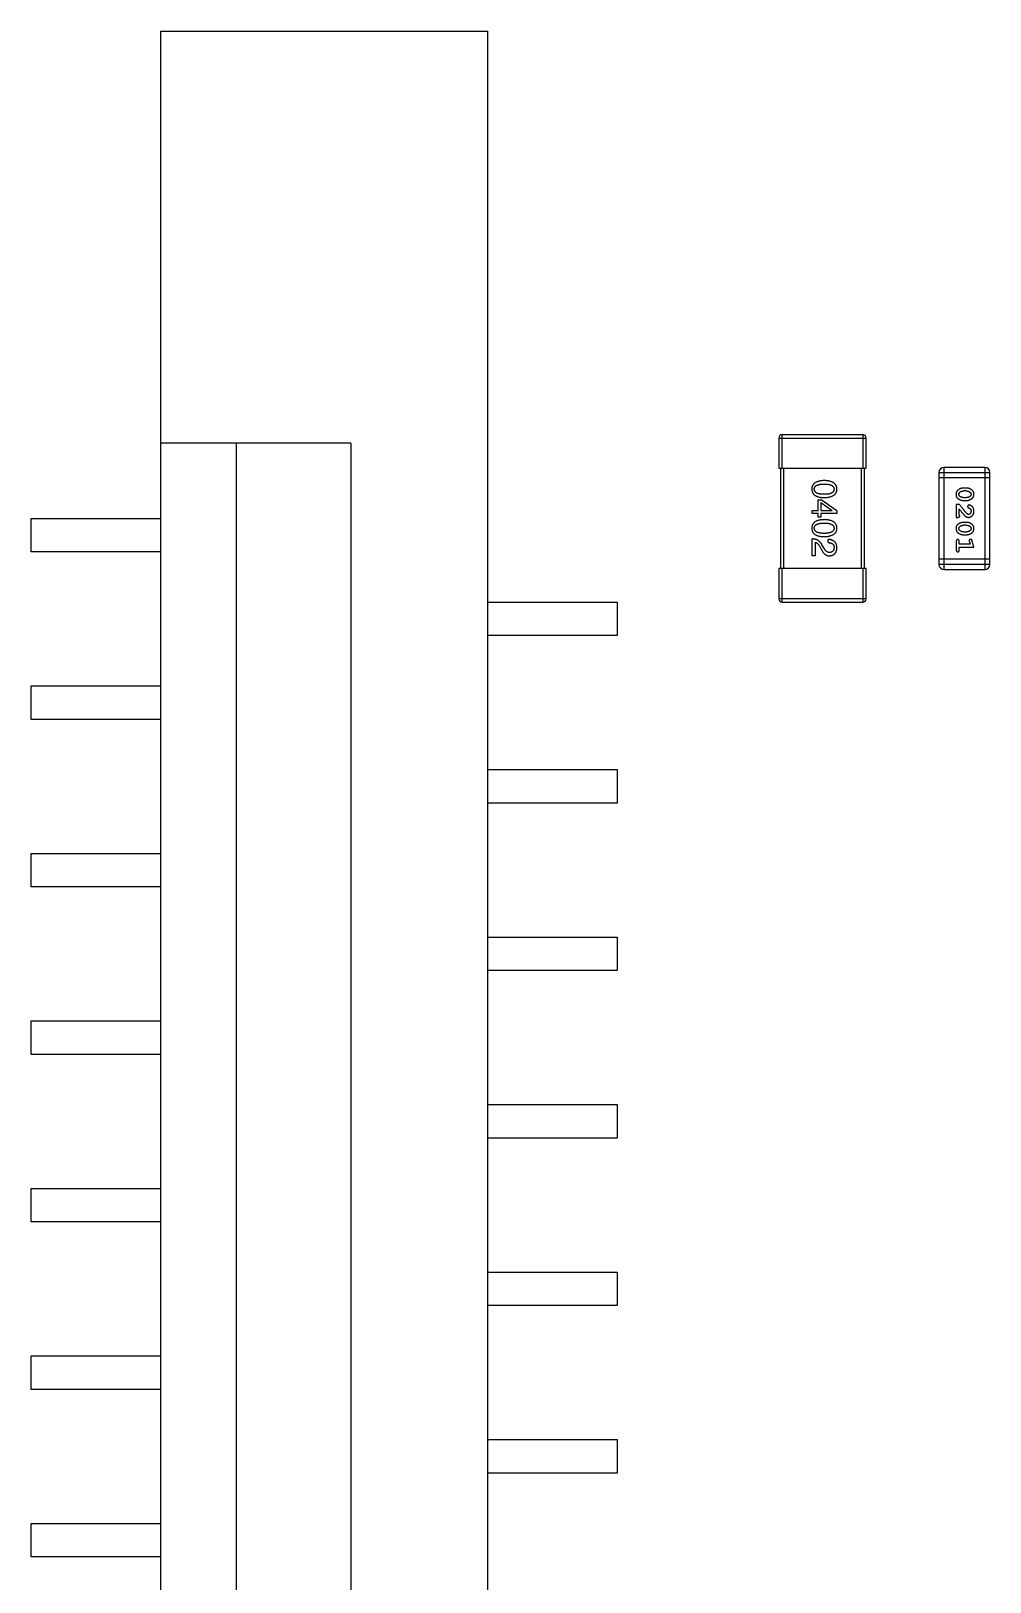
# Model space of a CAD drawing. Header units: millimetres. Extents: x 563 to 681, y 173 to 284.
# Drawn here: x 630.93 to 636.66, y 253.83 to 263.09 of the extents above; entities that cross this region are included whole.
import ezdxf

# ---------------------------------------------------------------- set-up
doc = ezdxf.new("R2010")
doc.units = ezdxf.units.MM
doc.header["$LTSCALE"] = 30.734
doc.layers.get('0').update_dxf_attribs({"linetype": 'CONTINUOUS'})

msp = doc.modelspace()

# ---------------------------------------------------------------- linework, layer by layer
at = {"linetype": 'Continuous'}
for p, q in [((631.7054, 246.5738), (631.7054, 263.0938)), ((631.7054, 263.0938), (633.6554, 263.0938)), ((633.6554, 263.0938), (633.6554, 246.5738)), ((635.4156, 260.4838), (635.4156, 260.6838)), ((635.8956, 260.6838), (635.4156, 260.6838)), ((635.8956, 260.6838), (635.8956, 260.4838)), ((632.8393, 260.6338), (631.7054, 260.6338)), ((632.1549, 260.6338), (632.1549, 249.0338)), ((632.8393, 260.6338), (632.8393, 249.0338)), ((635.3956, 260.6638), (635.3956, 260.4838)), ((635.3956, 260.6638), (635.9156, 260.6638)), ((635.9156, 260.4838), (635.9156, 260.6638)), ((636.3812, 259.879), (636.3812, 260.4886)), ((636.625, 260.4886), (636.3812, 260.4886)), ((636.625, 260.4886), (636.625, 259.879)), ((635.3956, 260.4838), (635.9156, 260.4838)), ((635.4056, 260.4838), (635.4056, 259.8838)), ((635.4256, 259.8838), (635.4256, 260.4838)), ((635.8856, 260.4838), (635.8856, 259.8838)), ((635.9056, 259.8838), (635.9056, 260.4838)), ((636.3507, 260.4582), (636.3507, 259.9095)), ((636.3507, 260.4582), (636.6555, 260.4582)), ((636.3507, 260.4277), (636.6555, 260.4277)), ((636.6555, 259.9095), (636.6555, 260.4582)), ((636.5151, 260.3648), (636.4974, 260.3648)), ((636.5149, 260.3475), (636.4977, 260.3475)), ((636.4977, 260.3081), (636.5149, 260.3081)), ((635.5943, 260.2127), (635.5943, 260.2307)), ((635.5943, 260.2307), (635.6304, 260.2307)), ((635.6304, 260.2127), (635.5943, 260.2127)), ((635.6304, 260.2307), (635.6304, 260.2954)), ((635.6304, 260.2954), (635.6484, 260.2954)), ((635.6304, 260.1905), (635.6304, 260.2127)), ((635.6459, 260.2782), (635.6459, 260.2307)), ((635.6459, 260.2782), (635.7131, 260.2315)), ((635.6459, 260.2307), (635.7131, 260.2307)), ((635.6459, 260.2127), (635.6459, 260.1905)), ((635.7418, 260.2127), (635.6459, 260.2127)), ((635.7418, 260.2282), (635.6484, 260.2954)), ((635.7131, 260.2307), (635.7131, 260.2315)), ((635.7418, 260.2282), (635.7418, 260.2127)), ((636.4543, 260.2672), (636.4543, 260.1901)), ((636.4732, 260.2672), (636.4543, 260.2672)), ((636.4716, 260.2043), (636.4716, 260.2405)), ((636.4974, 260.2908), (636.5151, 260.2908)), ((630.9304, 259.9838), (630.9304, 260.1838)), ((630.9304, 260.1838), (631.7054, 260.1838)), ((635.6459, 260.1905), (635.6304, 260.1905)), ((636.4543, 260.1901), (636.4622, 260.1901)), ((636.5151, 260.1602), (636.4974, 260.1602)), ((636.5149, 260.1429), (636.4977, 260.1429)), ((635.5943, 259.9607), (635.5943, 260.0615)), ((635.6115, 260.041), (635.6115, 259.9607)), ((635.664, 260.0074), (635.6525, 260.027)), ((635.6886, 260.0393), (635.6886, 260.0582)), ((636.4543, 260.047), (636.4543, 259.9951)), ((636.4716, 260.0297), (636.4716, 260.047)), ((636.5366, 260.0297), (636.4716, 260.0297)), ((636.4974, 260.0863), (636.5151, 260.0863)), ((636.4977, 260.1036), (636.5149, 260.1036)), ((636.5325, 260.0447), (636.5366, 260.0297)), ((636.5597, 260.0124), (636.5499, 260.0489)), ((631.7054, 259.9838), (630.9304, 259.9838)), ((635.6115, 259.9607), (635.5943, 259.9607)), ((635.6394, 260.0164), (635.6484, 260.0008)), ((636.6555, 259.94), (636.3507, 259.94)), ((636.4716, 259.9951), (636.4716, 260.0124)), ((636.4716, 260.0124), (636.5597, 260.0124)), ((635.3956, 259.8838), (635.3956, 259.7038)), ((635.9156, 259.8838), (635.3956, 259.8838)), ((635.4156, 259.6838), (635.4156, 259.8838)), ((635.8956, 259.8838), (635.8956, 259.6838)), ((635.9156, 259.7038), (635.9156, 259.8838)), ((636.6555, 259.9095), (636.3507, 259.9095)), ((636.3812, 259.879), (636.625, 259.879)), ((633.6554, 259.6838), (634.4304, 259.6838)), ((634.4304, 259.6838), (634.4304, 259.4838)), ((635.9156, 259.7038), (635.3956, 259.7038)), ((635.4156, 259.6838), (635.8956, 259.6838)), ((634.4304, 259.4838), (633.6554, 259.4838)), ((630.9304, 258.9838), (630.9304, 259.1838)), ((630.9304, 259.1838), (631.7054, 259.1838)), ((631.7054, 258.9838), (630.9304, 258.9838)), ((633.6554, 258.6838), (634.4304, 258.6838)), ((634.4304, 258.6838), (634.4304, 258.4838)), ((634.4304, 258.4838), (633.6554, 258.4838)), ((630.9304, 257.9838), (630.9304, 258.1838)), ((630.9304, 258.1838), (631.7054, 258.1838)), ((631.7054, 257.9838), (630.9304, 257.9838)), ((633.6554, 257.6838), (634.4304, 257.6838)), ((634.4304, 257.6838), (634.4304, 257.4838)), ((634.4304, 257.4838), (633.6554, 257.4838)), ((630.9304, 256.9838), (630.9304, 257.1838)), ((630.9304, 257.1838), (631.7054, 257.1838)), ((631.7054, 256.9838), (630.9304, 256.9838)), ((633.6554, 256.6838), (634.4304, 256.6838)), ((634.4304, 256.6838), (634.4304, 256.4838)), ((634.4304, 256.4838), (633.6554, 256.4838)), ((630.9304, 255.9838), (630.9304, 256.1838)), ((630.9304, 256.1838), (631.7054, 256.1838)), ((631.7054, 255.9838), (630.9304, 255.9838)), ((633.6554, 255.6838), (634.4304, 255.6838)), ((634.4304, 255.6838), (634.4304, 255.4838)), ((634.4304, 255.4838), (633.6554, 255.4838)), ((630.9304, 254.9838), (630.9304, 255.1838)), ((630.9304, 255.1838), (631.7054, 255.1838)), ((631.7054, 254.9838), (630.9304, 254.9838)), ((633.6554, 254.6838), (634.4304, 254.6838)), ((634.4304, 254.6838), (634.4304, 254.4838)), ((634.4304, 254.4838), (633.6554, 254.4838)), ((630.9304, 253.9838), (630.9304, 254.1838)), ((630.9304, 254.1838), (631.7054, 254.1838)), ((631.7054, 253.9838), (630.9304, 253.9838))]:
    msp.add_line(p, q, dxfattribs=at)
for centre, radius, start, end in [((635.4156, 260.6638), 0.02, 90, 180), ((635.8956, 260.6638), 0.02, 0, 90), ((636.3812, 260.4582), 0.0305, 90, 180), ((636.625, 260.4582), 0.0305, 0, 90), ((636.3812, 259.9095), 0.0305, 180, 270), ((636.625, 259.9095), 0.0305, 270, 0), ((635.4156, 259.7038), 0.02, 180, 270), ((635.8956, 259.7038), 0.02, 270, 0)]:
    msp.add_arc(centre, radius, start, end, dxfattribs=at)
for points, knots in [([(635.6656, 260.4096), (635.6627, 260.4095), (635.6569, 260.4093), (635.6487, 260.4085), (635.6409, 260.4074), (635.6338, 260.4059), (635.6272, 260.404), (635.6211, 260.4018), (635.6156, 260.3992), (635.6107, 260.3961), (635.6063, 260.3928), (635.6025, 260.389), (635.5993, 260.3849), (635.5966, 260.3804), (635.5946, 260.3755), (635.593, 260.3702), (635.5921, 260.3646), (635.5919, 260.3607), (635.5918, 260.3587)], [0, 0, 0, 0, 0.087693, 0.170223, 0.247496, 0.319826, 0.387768, 0.451403, 0.511459, 0.568358, 0.622671, 0.675251, 0.726739, 0.778422, 0.830759, 0.884394, 0.940865, 1, 1, 1, 1]), ([(635.7418, 260.3587), (635.7417, 260.3607), (635.7416, 260.3646), (635.7406, 260.3702), (635.739, 260.3755), (635.7369, 260.3804), (635.7341, 260.3849), (635.7308, 260.3891), (635.7269, 260.3928), (635.7223, 260.3962), (635.7173, 260.3992), (635.7116, 260.4018), (635.7053, 260.404), (635.6985, 260.4059), (635.6911, 260.4074), (635.6831, 260.4085), (635.6746, 260.4093), (635.6687, 260.4095), (635.6656, 260.4096)], [0, 0, 0, 0, 0.057911, 0.113262, 0.165956, 0.217443, 0.268511, 0.319665, 0.372, 0.426129, 0.483365, 0.543779, 0.607756, 0.676562, 0.749704, 0.827713, 0.911177, 1, 1, 1, 1]), ([(635.5918, 260.3587), (635.5919, 260.3568), (635.5921, 260.3529), (635.593, 260.3472), (635.5946, 260.342), (635.5966, 260.3371), (635.5993, 260.3326), (635.6025, 260.3284), (635.6063, 260.3247), (635.6107, 260.3213), (635.6156, 260.3183), (635.6211, 260.3157), (635.6272, 260.3135), (635.6338, 260.3116), (635.6409, 260.3101), (635.6487, 260.309), (635.6569, 260.3082), (635.6627, 260.308), (635.6656, 260.3079)], [0, 0, 0, 0, 0.059134, 0.115603, 0.169236, 0.221572, 0.273254, 0.32474, 0.377319, 0.431815, 0.488555, 0.548609, 0.612242, 0.680182, 0.75251, 0.829782, 0.91231, 1, 1, 1, 1]), ([(635.6066, 260.3587), (635.6066, 260.36), (635.6067, 260.3624), (635.6074, 260.3658), (635.6086, 260.3691), (635.6102, 260.3721), (635.6123, 260.3748), (635.6149, 260.3773), (635.6179, 260.3796), (635.6214, 260.3816), (635.6253, 260.3834), (635.6297, 260.3849), (635.6346, 260.3862), (635.6399, 260.3873), (635.6457, 260.3881), (635.6519, 260.3886), (635.6586, 260.389), (635.6632, 260.389), (635.6656, 260.3891)], [0, 0, 0, 0, 0.049766, 0.097012, 0.143225, 0.188786, 0.235079, 0.282962, 0.333687, 0.387747, 0.445963, 0.508657, 0.576545, 0.649868, 0.72822, 0.812712, 0.903543, 1, 1, 1, 1]), ([(635.6656, 260.3276), (635.6633, 260.3276), (635.6587, 260.3277), (635.6521, 260.328), (635.6459, 260.3286), (635.6402, 260.3295), (635.6349, 260.3305), (635.6301, 260.3319), (635.6257, 260.3334), (635.6218, 260.3353), (635.6183, 260.3373), (635.6153, 260.3397), (635.6126, 260.3422), (635.6105, 260.3451), (635.6088, 260.3481), (635.6076, 260.3514), (635.6068, 260.355), (635.6067, 260.3575), (635.6066, 260.3587)], [0, 0, 0, 0, 0.094834, 0.184067, 0.267029, 0.344713, 0.417334, 0.484367, 0.546941, 0.604717, 0.65953, 0.710539, 0.759381, 0.806382, 0.853027, 0.900623, 0.949121, 1, 1, 1, 1]), ([(635.6656, 260.3891), (635.668, 260.389), (635.6726, 260.389), (635.6793, 260.3886), (635.6855, 260.3881), (635.6913, 260.3873), (635.6966, 260.3862), (635.7015, 260.3849), (635.7059, 260.3834), (635.7098, 260.3816), (635.7133, 260.3796), (635.7163, 260.3773), (635.7189, 260.3748), (635.721, 260.3721), (635.7226, 260.3691), (635.7238, 260.3658), (635.7245, 260.3624), (635.7246, 260.36), (635.7246, 260.3587)], [0, 0, 0, 0, 0.096452, 0.187278, 0.271765, 0.350519, 0.423437, 0.491321, 0.554011, 0.612224, 0.666281, 0.717003, 0.764884, 0.811423, 0.856783, 0.902993, 0.950236, 1, 1, 1, 1]), ([(635.6656, 260.3079), (635.6686, 260.3081), (635.6745, 260.3083), (635.683, 260.3092), (635.6909, 260.3104), (635.6982, 260.3119), (635.705, 260.3138), (635.7112, 260.3161), (635.7169, 260.3187), (635.7219, 260.3217), (635.7265, 260.3251), (635.7304, 260.3288), (635.7338, 260.3329), (635.7366, 260.3374), (635.7388, 260.3422), (635.7404, 260.3474), (635.7415, 260.353), (635.7417, 260.3568), (635.7418, 260.3587)], [0, 0, 0, 0, 0.088475, 0.171606, 0.249595, 0.322626, 0.391327, 0.455765, 0.516374, 0.573675, 0.628522, 0.681161, 0.732559, 0.783563, 0.83504, 0.887639, 0.942585, 1, 1, 1, 1]), ([(635.7246, 260.3587), (635.7246, 260.3575), (635.7245, 260.355), (635.7238, 260.3515), (635.7226, 260.3481), (635.721, 260.345), (635.7189, 260.3422), (635.7163, 260.3397), (635.7133, 260.3374), (635.7098, 260.3352), (635.7059, 260.3334), (635.7015, 260.3319), (635.6966, 260.3305), (635.6913, 260.3295), (635.6855, 260.3286), (635.6793, 260.328), (635.6726, 260.3277), (635.668, 260.3276), (635.6656, 260.3276)], [0, 0, 0, 0, 0.050604, 0.098688, 0.145699, 0.191791, 0.238625, 0.286717, 0.337546, 0.391814, 0.449755, 0.512106, 0.579685, 0.652048, 0.730262, 0.814146, 0.904281, 1, 1, 1, 1]), ([(636.4974, 260.3648), (636.4963, 260.3647), (636.4942, 260.3647), (636.491, 260.3644), (636.4879, 260.3639), (636.4848, 260.3632), (636.4817, 260.3623), (636.4787, 260.3612), (636.4758, 260.36), (636.4729, 260.3585), (636.4702, 260.3569), (636.4676, 260.3553), (636.4653, 260.3536), (636.4632, 260.352), (636.4613, 260.3503), (636.4597, 260.3486), (636.4583, 260.3469), (636.4567, 260.3445), (636.455, 260.3413), (636.4537, 260.3371), (636.4529, 260.3325), (636.4528, 260.3294), (636.4528, 260.3277)], [0, 0, 0, 0, 0.049886, 0.09882, 0.148132, 0.19689, 0.246038, 0.295176, 0.345305, 0.395692, 0.445312, 0.491875, 0.535813, 0.577009, 0.616081, 0.652689, 0.687585, 0.720206, 0.785062, 0.85223, 0.923759, 1, 1, 1, 1]), ([(636.4528, 260.3277), (636.4528, 260.3263), (636.4529, 260.3235), (636.4536, 260.3194), (636.4547, 260.3155), (636.4563, 260.312), (636.4583, 260.3086), (636.4609, 260.3056), (636.4638, 260.3028), (636.4672, 260.3003), (636.4708, 260.2981), (636.4745, 260.2962), (636.4782, 260.2945), (636.4819, 260.2932), (636.4857, 260.2921), (636.4896, 260.2914), (636.4935, 260.2909), (636.4961, 260.2909), (636.4974, 260.2908)], [0, 0, 0, 0, 0.067217, 0.131051, 0.19272, 0.252824, 0.312745, 0.373449, 0.436041, 0.501494, 0.567761, 0.632087, 0.695096, 0.757109, 0.817993, 0.878657, 0.939311, 1, 1, 1, 1]), ([(636.4701, 260.3277), (636.4701, 260.3283), (636.4701, 260.3296), (636.4704, 260.3314), (636.4708, 260.3331), (636.4714, 260.3346), (636.4721, 260.3361), (636.473, 260.3375), (636.4741, 260.3387), (636.4749, 260.3394), (636.4754, 260.3398)], [0, 0, 0, 0, 0.139844, 0.271849, 0.399162, 0.521619, 0.6402, 0.758957, 0.87828, 1, 1, 1, 1]), ([(636.4759, 260.3154), (636.4754, 260.3158), (636.4745, 260.3166), (636.4733, 260.3179), (636.4723, 260.3193), (636.4715, 260.3208), (636.4709, 260.3224), (636.4704, 260.3241), (636.4701, 260.3258), (636.4701, 260.3271), (636.4701, 260.3277)], [0, 0, 0, 0, 0.129853, 0.25607, 0.380154, 0.49978, 0.62208, 0.743277, 0.868791, 1, 1, 1, 1]), ([(636.4754, 260.3398), (636.4761, 260.3404), (636.4777, 260.3416), (636.4803, 260.3432), (636.4829, 260.3445), (636.4857, 260.3456), (636.4885, 260.3464), (636.4915, 260.347), (636.4945, 260.3474), (636.4966, 260.3474), (636.4977, 260.3475)], [0, 0, 0, 0, 0.124927, 0.248361, 0.370889, 0.492583, 0.61616, 0.741472, 0.869044, 1, 1, 1, 1]), ([(636.4977, 260.3081), (636.4966, 260.3082), (636.4945, 260.3082), (636.4915, 260.3085), (636.4885, 260.3091), (636.4857, 260.3099), (636.483, 260.3109), (636.4805, 260.3122), (636.4781, 260.3136), (636.4766, 260.3148), (636.4759, 260.3154)], [0, 0, 0, 0, 0.135449, 0.266263, 0.393429, 0.516942, 0.639128, 0.758779, 0.879341, 1, 1, 1, 1]), ([(636.5149, 260.3475), (636.5159, 260.3474), (636.518, 260.3474), (636.5211, 260.3471), (636.524, 260.3465), (636.5268, 260.3457), (636.5295, 260.3447), (636.532, 260.3434), (636.5344, 260.3419), (636.5359, 260.3408), (636.5366, 260.3402)], [0, 0, 0, 0, 0.135446, 0.266257, 0.393419, 0.517936, 0.639137, 0.758785, 0.879345, 1, 1, 1, 1]), ([(636.5372, 260.3157), (636.5364, 260.3151), (636.5348, 260.3139), (636.5322, 260.3123), (636.5296, 260.311), (636.5268, 260.31), (636.524, 260.3091), (636.521, 260.3086), (636.518, 260.3082), (636.5159, 260.3082), (636.5149, 260.3081)], [0, 0, 0, 0, 0.125331, 0.248948, 0.371201, 0.494032, 0.616811, 0.742104, 0.868849, 1, 1, 1, 1]), ([(636.5597, 260.328), (636.5597, 260.3294), (636.5596, 260.3322), (636.5589, 260.3363), (636.5578, 260.3401), (636.5562, 260.3437), (636.5541, 260.347), (636.5516, 260.3501), (636.5487, 260.3528), (636.5453, 260.3553), (636.5417, 260.3575), (636.538, 260.3594), (636.5343, 260.3611), (636.5305, 260.3624), (636.5267, 260.3635), (636.5229, 260.3642), (636.519, 260.3647), (636.5164, 260.3647), (636.5151, 260.3648)], [0, 0, 0, 0, 0.06692, 0.130834, 0.19258, 0.252759, 0.312631, 0.373411, 0.436359, 0.501894, 0.568244, 0.632472, 0.69556, 0.757163, 0.818592, 0.878885, 0.939235, 1, 1, 1, 1]), ([(636.5151, 260.2908), (636.5162, 260.2908), (636.5183, 260.2909), (636.5215, 260.2912), (636.5247, 260.2917), (636.5278, 260.2924), (636.5308, 260.2933), (636.5338, 260.2944), (636.5368, 260.2957), (636.5397, 260.2972), (636.5424, 260.2988), (636.545, 260.3004), (636.5473, 260.3021), (636.5494, 260.3038), (636.5512, 260.3055), (636.5529, 260.3072), (636.5543, 260.3089), (636.5559, 260.3113), (636.5575, 260.3145), (636.5588, 260.3186), (636.5596, 260.3232), (636.5597, 260.3263), (636.5597, 260.328)], [0, 0, 0, 0, 0.049855, 0.099516, 0.148482, 0.19758, 0.246804, 0.296268, 0.346517, 0.397047, 0.446826, 0.49336, 0.537801, 0.579207, 0.617974, 0.654833, 0.689171, 0.722088, 0.786392, 0.853518, 0.924186, 1, 1, 1, 1]), ([(636.5366, 260.3402), (636.5371, 260.3398), (636.538, 260.339), (636.5392, 260.3377), (636.5402, 260.3362), (636.541, 260.3347), (636.5417, 260.3331), (636.5421, 260.3314), (636.5424, 260.3297), (636.5424, 260.3285), (636.5424, 260.3278)], [0, 0, 0, 0, 0.13042, 0.256046, 0.378133, 0.498725, 0.620452, 0.742761, 0.869406, 1, 1, 1, 1]), ([(636.5424, 260.3278), (636.5424, 260.3272), (636.5424, 260.326), (636.5422, 260.3242), (636.5417, 260.3225), (636.5411, 260.3209), (636.5404, 260.3194), (636.5395, 260.3181), (636.5384, 260.3168), (636.5376, 260.3161), (636.5372, 260.3157)], [0, 0, 0, 0, 0.138115, 0.270177, 0.397547, 0.520057, 0.63869, 0.757499, 0.878226, 1, 1, 1, 1]), ([(636.4716, 260.2405), (636.4732, 260.2385), (636.4762, 260.2347), (636.4805, 260.2292), (636.4844, 260.2242), (636.488, 260.2198), (636.4912, 260.2158), (636.494, 260.2124), (636.4965, 260.2095), (636.498, 260.2077), (636.4987, 260.2069)], [0, 0, 0, 0, 0.176662, 0.337826, 0.484741, 0.617764, 0.73494, 0.837793, 0.926412, 1, 1, 1, 1]), ([(636.5182, 260.2122), (636.5177, 260.2127), (636.5168, 260.2136), (636.5152, 260.2152), (636.5135, 260.2171), (636.5116, 260.2193), (636.5094, 260.2217), (636.5071, 260.2245), (636.5046, 260.2275), (636.5019, 260.2308), (636.499, 260.2344), (636.4959, 260.2382), (636.4926, 260.2424), (636.4891, 260.2468), (636.4854, 260.2515), (636.4815, 260.2565), (636.4774, 260.2618), (636.4746, 260.2654), (636.4732, 260.2672)], [0, 0, 0, 0, 0.026647, 0.057942, 0.094152, 0.134806, 0.180631, 0.231142, 0.286385, 0.346321, 0.411439, 0.481035, 0.555329, 0.634592, 0.718826, 0.807759, 0.901393, 1, 1, 1, 1]), ([(636.4987, 260.2069), (636.4995, 260.206), (636.5009, 260.2043), (636.5032, 260.202), (636.5053, 260.1999), (636.5073, 260.198), (636.5091, 260.1964), (636.5109, 260.195), (636.5125, 260.1939), (636.5146, 260.1928), (636.5171, 260.1917), (636.5203, 260.1908), (636.5236, 260.1902), (636.5258, 260.1902), (636.527, 260.1901)], [0, 0, 0, 0, 0.103002, 0.197728, 0.285279, 0.365235, 0.437224, 0.502446, 0.560545, 0.611446, 0.707576, 0.80349, 0.900532, 1, 1, 1, 1]), ([(636.5279, 260.2074), (636.5271, 260.2075), (636.5255, 260.2076), (636.5231, 260.2086), (636.5206, 260.2101), (636.519, 260.2115), (636.5182, 260.2122)], [0, 0, 0, 0, 0.212836, 0.442809, 0.70317, 1, 1, 1, 1]), ([(636.5304, 260.2641), (636.5299, 260.264), (636.5288, 260.264), (636.5272, 260.2635), (636.5258, 260.2626), (636.5245, 260.2615), (636.5234, 260.2601), (636.5226, 260.2586), (636.5221, 260.257), (636.522, 260.2558), (636.522, 260.2553)], [0, 0, 0, 0, 0.120856, 0.239483, 0.360995, 0.490166, 0.620982, 0.746416, 0.870253, 1, 1, 1, 1]), ([(636.522, 260.2553), (636.522, 260.2548), (636.522, 260.2538), (636.5223, 260.2524), (636.5228, 260.2512), (636.5235, 260.2501), (636.5244, 260.249), (636.5255, 260.2481), (636.5269, 260.2474), (636.528, 260.247), (636.5286, 260.2468)], [0, 0, 0, 0, 0.127347, 0.246131, 0.359406, 0.470543, 0.586092, 0.711469, 0.847022, 1, 1, 1, 1]), ([(636.527, 260.1901), (636.5281, 260.1902), (636.5303, 260.1902), (636.5335, 260.1907), (636.5366, 260.1915), (636.5396, 260.1927), (636.5425, 260.1941), (636.5452, 260.1959), (636.5478, 260.198), (636.5502, 260.2004), (636.5524, 260.2031), (636.5544, 260.2059), (636.5561, 260.209), (636.5574, 260.2122), (636.5584, 260.2156), (636.5592, 260.2192), (636.5597, 260.2229), (636.5597, 260.2255), (636.5597, 260.2268)], [0, 0, 0, 0, 0.060981, 0.120256, 0.178148, 0.236115, 0.293993, 0.352864, 0.413358, 0.476056, 0.539296, 0.602396, 0.665116, 0.728325, 0.792919, 0.859317, 0.928302, 1, 1, 1, 1]), ([(636.5424, 260.2269), (636.5424, 260.2255), (636.5423, 260.2228), (636.5415, 260.219), (636.5401, 260.2156), (636.5382, 260.2128), (636.5359, 260.2104), (636.5334, 260.2087), (636.5307, 260.2077), (636.5288, 260.2075), (636.5279, 260.2074)], [0, 0, 0, 0, 0.156344, 0.299348, 0.4327, 0.561, 0.682299, 0.791883, 0.89611, 1, 1, 1, 1]), ([(636.5286, 260.2468), (636.5294, 260.2465), (636.5312, 260.2459), (636.5334, 260.2446), (636.5355, 260.2434), (636.5365, 260.2423), (636.5371, 260.2418)], [0, 0, 0, 0, 0.285518, 0.544185, 0.781367, 1, 1, 1, 1]), ([(636.5597, 260.2268), (636.5597, 260.2285), (636.5596, 260.2319), (636.5587, 260.2368), (636.5573, 260.2416), (636.5553, 260.246), (636.5529, 260.2502), (636.55, 260.2538), (636.5467, 260.257), (636.5432, 260.2595), (636.5396, 260.2615), (636.5363, 260.2629), (636.5333, 260.2639), (636.5313, 260.264), (636.5304, 260.2641)], [0, 0, 0, 0, 0.098286, 0.193983, 0.289056, 0.384352, 0.477435, 0.566197, 0.652355, 0.737986, 0.818188, 0.887401, 0.94802, 1, 1, 1, 1]), ([(636.5371, 260.2418), (636.5375, 260.2413), (636.5383, 260.2403), (636.5394, 260.2387), (636.5404, 260.2369), (636.5411, 260.2351), (636.5417, 260.2332), (636.5421, 260.2312), (636.5424, 260.2291), (636.5424, 260.2277), (636.5424, 260.2269)], [0, 0, 0, 0, 0.121873, 0.243139, 0.363336, 0.485133, 0.607572, 0.734701, 0.864814, 1, 1, 1, 1]), ([(635.6656, 260.1764), (635.6627, 260.1763), (635.6569, 260.1761), (635.6487, 260.1753), (635.6409, 260.1742), (635.6338, 260.1727), (635.6272, 260.1709), (635.6211, 260.1686), (635.6156, 260.166), (635.6107, 260.163), (635.6063, 260.1597), (635.6025, 260.1559), (635.5993, 260.1518), (635.5966, 260.1472), (635.5946, 260.1423), (635.593, 260.1371), (635.5921, 260.1315), (635.5919, 260.1276), (635.5918, 260.1256)], [0, 0, 0, 0, 0.087693, 0.170223, 0.247496, 0.319826, 0.387768, 0.451403, 0.511459, 0.568358, 0.622671, 0.675251, 0.726739, 0.778422, 0.830759, 0.884394, 0.940865, 1, 1, 1, 1]), ([(635.5918, 260.1256), (635.5919, 260.1236), (635.5921, 260.1197), (635.593, 260.1141), (635.5946, 260.1088), (635.5966, 260.1039), (635.5993, 260.0994), (635.6025, 260.0953), (635.6063, 260.0915), (635.6107, 260.0881), (635.6156, 260.0852), (635.6211, 260.0826), (635.6272, 260.0803), (635.6338, 260.0785), (635.6409, 260.0769), (635.6487, 260.0758), (635.6569, 260.0751), (635.6627, 260.0749), (635.6656, 260.0748)], [0, 0, 0, 0, 0.059134, 0.115603, 0.169236, 0.221572, 0.273254, 0.32474, 0.377319, 0.431815, 0.488555, 0.548609, 0.612242, 0.680182, 0.75251, 0.829782, 0.91231, 1, 1, 1, 1]), ([(635.6066, 260.1256), (635.6066, 260.1268), (635.6067, 260.1292), (635.6074, 260.1327), (635.6086, 260.1359), (635.6102, 260.1389), (635.6123, 260.1417), (635.6149, 260.1442), (635.6179, 260.1464), (635.6214, 260.1484), (635.6253, 260.1502), (635.6297, 260.1518), (635.6346, 260.153), (635.6399, 260.1541), (635.6457, 260.1549), (635.6519, 260.1555), (635.6586, 260.1559), (635.6632, 260.1559), (635.6656, 260.1559)], [0, 0, 0, 0, 0.049766, 0.097012, 0.143225, 0.188786, 0.235079, 0.282962, 0.333687, 0.387747, 0.445963, 0.508657, 0.576545, 0.649868, 0.72822, 0.812712, 0.903543, 1, 1, 1, 1]), ([(635.6656, 260.0944), (635.6633, 260.0945), (635.6587, 260.0945), (635.6521, 260.0949), (635.6459, 260.0955), (635.6402, 260.0963), (635.6349, 260.0974), (635.6301, 260.0987), (635.6257, 260.1003), (635.6218, 260.1021), (635.6183, 260.1042), (635.6153, 260.1065), (635.6126, 260.1091), (635.6105, 260.1119), (635.6088, 260.115), (635.6076, 260.1183), (635.6068, 260.1219), (635.6067, 260.1243), (635.6066, 260.1256)], [0, 0, 0, 0, 0.094834, 0.184067, 0.267029, 0.344713, 0.417334, 0.484367, 0.546941, 0.604717, 0.65953, 0.710539, 0.759381, 0.806382, 0.853027, 0.900623, 0.949121, 1, 1, 1, 1]), ([(635.7418, 260.1256), (635.7417, 260.1276), (635.7416, 260.1315), (635.7406, 260.1371), (635.739, 260.1423), (635.7369, 260.1472), (635.7341, 260.1518), (635.7308, 260.1559), (635.7269, 260.1597), (635.7223, 260.163), (635.7173, 260.166), (635.7116, 260.1686), (635.7053, 260.1709), (635.6985, 260.1727), (635.6911, 260.1742), (635.6831, 260.1753), (635.6746, 260.1761), (635.6687, 260.1763), (635.6656, 260.1764)], [0, 0, 0, 0, 0.057911, 0.113262, 0.165956, 0.217443, 0.268511, 0.319665, 0.372, 0.426129, 0.483365, 0.543779, 0.607756, 0.676562, 0.749704, 0.827713, 0.911177, 1, 1, 1, 1]), ([(635.6656, 260.1559), (635.668, 260.1559), (635.6726, 260.1559), (635.6793, 260.1555), (635.6855, 260.1549), (635.6913, 260.1541), (635.6966, 260.153), (635.7015, 260.1518), (635.7059, 260.1502), (635.7098, 260.1484), (635.7133, 260.1464), (635.7163, 260.1442), (635.7189, 260.1417), (635.721, 260.1389), (635.7226, 260.1359), (635.7238, 260.1327), (635.7245, 260.1292), (635.7246, 260.1268), (635.7246, 260.1256)], [0, 0, 0, 0, 0.096452, 0.187278, 0.271765, 0.350519, 0.423437, 0.491321, 0.554011, 0.612224, 0.666281, 0.717003, 0.764884, 0.811423, 0.856783, 0.902993, 0.950236, 1, 1, 1, 1]), ([(635.7246, 260.1256), (635.7246, 260.1243), (635.7245, 260.1219), (635.7238, 260.1183), (635.7226, 260.115), (635.721, 260.1119), (635.7189, 260.1091), (635.7163, 260.1065), (635.7133, 260.1042), (635.7098, 260.1021), (635.7059, 260.1003), (635.7015, 260.0987), (635.6966, 260.0974), (635.6913, 260.0963), (635.6855, 260.0955), (635.6793, 260.0949), (635.6726, 260.0945), (635.668, 260.0945), (635.6656, 260.0944)], [0, 0, 0, 0, 0.050604, 0.098688, 0.145699, 0.191791, 0.238625, 0.286717, 0.337546, 0.391814, 0.449755, 0.512106, 0.579685, 0.652048, 0.730262, 0.814146, 0.904281, 1, 1, 1, 1]), ([(635.6656, 260.0748), (635.6686, 260.0749), (635.6745, 260.0752), (635.683, 260.076), (635.6909, 260.0772), (635.6982, 260.0788), (635.705, 260.0807), (635.7112, 260.0829), (635.7169, 260.0856), (635.7219, 260.0886), (635.7265, 260.0919), (635.7304, 260.0957), (635.7338, 260.0998), (635.7366, 260.1042), (635.7388, 260.1091), (635.7404, 260.1143), (635.7415, 260.1198), (635.7417, 260.1236), (635.7418, 260.1256)], [0, 0, 0, 0, 0.088475, 0.171606, 0.249595, 0.322626, 0.391327, 0.455765, 0.516374, 0.573675, 0.628522, 0.681161, 0.732559, 0.783563, 0.83504, 0.887639, 0.942585, 1, 1, 1, 1]), ([(636.4974, 260.1602), (636.4963, 260.1602), (636.4942, 260.1602), (636.491, 260.1599), (636.4879, 260.1594), (636.4848, 260.1587), (636.4817, 260.1578), (636.4787, 260.1567), (636.4758, 260.1554), (636.4729, 260.154), (636.4702, 260.1524), (636.4676, 260.1508), (636.4653, 260.1491), (636.4632, 260.1475), (636.4613, 260.1458), (636.4597, 260.1441), (636.4583, 260.1423), (636.4567, 260.14), (636.455, 260.1368), (636.4537, 260.1326), (636.4529, 260.128), (636.4528, 260.1248), (636.4528, 260.1232)], [0, 0, 0, 0, 0.049886, 0.09882, 0.148132, 0.19689, 0.246038, 0.295176, 0.345305, 0.395692, 0.445312, 0.491875, 0.535813, 0.577009, 0.616081, 0.652689, 0.687585, 0.720206, 0.785062, 0.85223, 0.923759, 1, 1, 1, 1]), ([(636.4528, 260.1232), (636.4528, 260.1218), (636.4529, 260.1189), (636.4536, 260.1149), (636.4547, 260.111), (636.4563, 260.1074), (636.4583, 260.1041), (636.4609, 260.1011), (636.4638, 260.0983), (636.4672, 260.0958), (636.4708, 260.0936), (636.4745, 260.0917), (636.4782, 260.09), (636.4819, 260.0886), (636.4857, 260.0876), (636.4896, 260.0868), (636.4935, 260.0864), (636.4961, 260.0863), (636.4974, 260.0863)], [0, 0, 0, 0, 0.067217, 0.131051, 0.19272, 0.252824, 0.312745, 0.373449, 0.436041, 0.501494, 0.567761, 0.632087, 0.695096, 0.757109, 0.817993, 0.878657, 0.939311, 1, 1, 1, 1]), ([(636.4622, 260.1901), (636.4633, 260.1902), (636.4652, 260.1902), (636.468, 260.1906), (636.4702, 260.1913), (636.4719, 260.1924), (636.4732, 260.1937), (636.4741, 260.1952), (636.4747, 260.1969), (636.4748, 260.1982), (636.4748, 260.1988)], [0, 0, 0, 0, 0.1844, 0.34094, 0.473574, 0.586824, 0.690029, 0.789175, 0.890445, 1, 1, 1, 1]), ([(636.4701, 260.1232), (636.4701, 260.1238), (636.4701, 260.125), (636.4704, 260.1269), (636.4708, 260.1286), (636.4714, 260.1301), (636.4721, 260.1316), (636.473, 260.133), (636.4741, 260.1342), (636.4749, 260.1349), (636.4754, 260.1353)], [0, 0, 0, 0, 0.139844, 0.271849, 0.399162, 0.521619, 0.6402, 0.758957, 0.87828, 1, 1, 1, 1]), ([(636.4759, 260.1109), (636.4754, 260.1113), (636.4745, 260.1121), (636.4733, 260.1134), (636.4723, 260.1148), (636.4715, 260.1163), (636.4709, 260.1179), (636.4704, 260.1196), (636.4701, 260.1213), (636.4701, 260.1225), (636.4701, 260.1232)], [0, 0, 0, 0, 0.129853, 0.25607, 0.380154, 0.49978, 0.62208, 0.743277, 0.868791, 1, 1, 1, 1]), ([(636.4748, 260.1988), (636.4748, 260.1992), (636.4747, 260.2002), (636.474, 260.2016), (636.473, 260.203), (636.4721, 260.2038), (636.4716, 260.2043)], [0, 0, 0, 0, 0.20611, 0.432681, 0.695597, 1, 1, 1, 1]), ([(636.4754, 260.1353), (636.4761, 260.1359), (636.4777, 260.1371), (636.4803, 260.1387), (636.4829, 260.14), (636.4857, 260.1411), (636.4885, 260.1419), (636.4915, 260.1425), (636.4945, 260.1429), (636.4966, 260.1429), (636.4977, 260.1429)], [0, 0, 0, 0, 0.124927, 0.248361, 0.370889, 0.492583, 0.61616, 0.741472, 0.869044, 1, 1, 1, 1]), ([(636.5149, 260.1429), (636.5159, 260.1429), (636.518, 260.1429), (636.5211, 260.1425), (636.524, 260.142), (636.5268, 260.1412), (636.5295, 260.1402), (636.532, 260.1389), (636.5344, 260.1374), (636.5359, 260.1363), (636.5366, 260.1357)], [0, 0, 0, 0, 0.135446, 0.266257, 0.393419, 0.517936, 0.639137, 0.758785, 0.879345, 1, 1, 1, 1]), ([(636.5597, 260.1235), (636.5597, 260.1249), (636.5596, 260.1277), (636.5589, 260.1318), (636.5578, 260.1356), (636.5562, 260.1392), (636.5541, 260.1425), (636.5516, 260.1455), (636.5487, 260.1483), (636.5453, 260.1508), (636.5417, 260.153), (636.538, 260.1549), (636.5343, 260.1566), (636.5305, 260.1579), (636.5267, 260.159), (636.5229, 260.1597), (636.519, 260.1602), (636.5164, 260.1602), (636.5151, 260.1602)], [0, 0, 0, 0, 0.06692, 0.130834, 0.19258, 0.252759, 0.312631, 0.373411, 0.436359, 0.501894, 0.568244, 0.632472, 0.69556, 0.757163, 0.818592, 0.878885, 0.939235, 1, 1, 1, 1]), ([(636.5151, 260.0863), (636.5162, 260.0863), (636.5183, 260.0864), (636.5215, 260.0867), (636.5247, 260.0872), (636.5278, 260.0879), (636.5308, 260.0888), (636.5338, 260.0899), (636.5368, 260.0912), (636.5397, 260.0927), (636.5424, 260.0943), (636.545, 260.0959), (636.5473, 260.0976), (636.5494, 260.0993), (636.5512, 260.101), (636.5529, 260.1027), (636.5543, 260.1044), (636.5559, 260.1068), (636.5575, 260.1099), (636.5588, 260.1141), (636.5596, 260.1187), (636.5597, 260.1218), (636.5597, 260.1235)], [0, 0, 0, 0, 0.049855, 0.099516, 0.148482, 0.19758, 0.246804, 0.296268, 0.346517, 0.397047, 0.446826, 0.49336, 0.537801, 0.579207, 0.617974, 0.654833, 0.689171, 0.722088, 0.786392, 0.853518, 0.924186, 1, 1, 1, 1]), ([(636.5366, 260.1357), (636.5371, 260.1353), (636.538, 260.1345), (636.5392, 260.1331), (636.5402, 260.1317), (636.541, 260.1302), (636.5417, 260.1286), (636.5421, 260.1269), (636.5424, 260.1252), (636.5424, 260.1239), (636.5424, 260.1233)], [0, 0, 0, 0, 0.13042, 0.256046, 0.378133, 0.498725, 0.620452, 0.742761, 0.869406, 1, 1, 1, 1]), ([(636.5424, 260.1233), (636.5424, 260.1227), (636.5424, 260.1215), (636.5422, 260.1197), (636.5417, 260.118), (636.5411, 260.1164), (636.5404, 260.1149), (636.5395, 260.1135), (636.5384, 260.1123), (636.5376, 260.1116), (636.5372, 260.1112)], [0, 0, 0, 0, 0.138115, 0.270177, 0.397547, 0.520057, 0.63869, 0.757499, 0.878226, 1, 1, 1, 1]), ([(635.6525, 260.027), (635.6517, 260.0284), (635.6502, 260.0311), (635.6477, 260.0349), (635.645, 260.0385), (635.6421, 260.0418), (635.6391, 260.0449), (635.6359, 260.0477), (635.6325, 260.0502), (635.6289, 260.0525), (635.6252, 260.0545), (635.6213, 260.0563), (635.6172, 260.0578), (635.613, 260.0591), (635.6085, 260.0601), (635.6039, 260.0608), (635.5992, 260.0613), (635.5959, 260.0614), (635.5943, 260.0615)], [0, 0, 0, 0, 0.065828, 0.130094, 0.192451, 0.254037, 0.313974, 0.373757, 0.433048, 0.492243, 0.551902, 0.611758, 0.672678, 0.734814, 0.798569, 0.863693, 0.930488, 1, 1, 1, 1]), ([(635.6115, 260.041), (635.6128, 260.0407), (635.6154, 260.0402), (635.6192, 260.0386), (635.6229, 260.0364), (635.6264, 260.0336), (635.6298, 260.0302), (635.6332, 260.0262), (635.6364, 260.0215), (635.6384, 260.0181), (635.6394, 260.0164)], [0, 0, 0, 0, 0.103034, 0.208166, 0.318255, 0.434664, 0.559728, 0.695394, 0.841708, 1, 1, 1, 1]), ([(635.7418, 260.0074), (635.7417, 260.0094), (635.7415, 260.0133), (635.7407, 260.019), (635.7396, 260.0243), (635.738, 260.0293), (635.736, 260.0338), (635.7337, 260.038), (635.7309, 260.0418), (635.7277, 260.0451), (635.7242, 260.0481), (635.7203, 260.0508), (635.7159, 260.053), (635.7112, 260.0548), (635.7061, 260.0563), (635.7006, 260.0573), (635.6947, 260.058), (635.6906, 260.0581), (635.6886, 260.0582)], [0, 0, 0, 0, 0.07282, 0.141057, 0.2062, 0.267672, 0.326735, 0.383519, 0.439188, 0.494454, 0.549628, 0.605958, 0.66397, 0.72402, 0.787502, 0.854127, 0.925065, 1, 1, 1, 1]), ([(635.6886, 260.0393), (635.69, 260.0393), (635.6928, 260.0392), (635.6969, 260.0387), (635.7007, 260.0381), (635.7043, 260.0373), (635.7075, 260.0361), (635.7105, 260.0349), (635.7132, 260.0334), (635.7156, 260.0316), (635.7178, 260.0297), (635.7196, 260.0275), (635.7212, 260.0251), (635.7224, 260.0224), (635.7234, 260.0196), (635.7241, 260.0165), (635.7245, 260.0133), (635.7246, 260.011), (635.7246, 260.0098)], [0, 0, 0, 0, 0.082594, 0.15978, 0.232961, 0.301462, 0.365595, 0.426678, 0.484662, 0.540809, 0.595146, 0.648401, 0.702272, 0.757102, 0.813447, 0.872233, 0.934055, 1, 1, 1, 1]), ([(636.463, 260.058), (636.4624, 260.058), (636.4612, 260.0579), (636.4595, 260.0574), (636.458, 260.0566), (636.4567, 260.0554), (636.4556, 260.0538), (636.4549, 260.0519), (636.4544, 260.0496), (636.4544, 260.0479), (636.4543, 260.047)], [0, 0, 0, 0, 0.115051, 0.223278, 0.329269, 0.437893, 0.554681, 0.682591, 0.83103, 1, 1, 1, 1]), ([(636.4716, 260.047), (636.4716, 260.0479), (636.4716, 260.0496), (636.4711, 260.0519), (636.4704, 260.0538), (636.4693, 260.0554), (636.468, 260.0566), (636.4665, 260.0574), (636.4648, 260.0579), (636.4636, 260.058), (636.463, 260.058)], [0, 0, 0, 0, 0.169102, 0.317658, 0.446239, 0.563118, 0.671828, 0.776546, 0.884858, 1, 1, 1, 1]), ([(636.4977, 260.1036), (636.4966, 260.1036), (636.4945, 260.1037), (636.4915, 260.104), (636.4885, 260.1046), (636.4857, 260.1054), (636.483, 260.1064), (636.4805, 260.1077), (636.4781, 260.1091), (636.4766, 260.1103), (636.4759, 260.1109)], [0, 0, 0, 0, 0.135449, 0.266263, 0.393429, 0.516942, 0.639128, 0.758779, 0.879341, 1, 1, 1, 1]), ([(636.5372, 260.1112), (636.5364, 260.1106), (636.5348, 260.1094), (636.5322, 260.1078), (636.5296, 260.1065), (636.5268, 260.1055), (636.524, 260.1046), (636.521, 260.104), (636.518, 260.1037), (636.5159, 260.1036), (636.5149, 260.1036)], [0, 0, 0, 0, 0.125331, 0.248948, 0.371201, 0.494032, 0.616811, 0.742104, 0.868849, 1, 1, 1, 1]), ([(636.5407, 260.058), (636.5401, 260.058), (636.5388, 260.0579), (636.5371, 260.0575), (636.5355, 260.0567), (636.5341, 260.0557), (636.5329, 260.0545), (636.532, 260.0531), (636.5315, 260.0517), (636.5315, 260.0506), (636.5314, 260.0501)], [0, 0, 0, 0, 0.138815, 0.27042, 0.39836, 0.52875, 0.654955, 0.771147, 0.884581, 1, 1, 1, 1]), ([(636.5314, 260.0501), (636.5314, 260.0498), (636.5315, 260.049), (636.5317, 260.0478), (636.532, 260.0463), (636.5323, 260.0453), (636.5325, 260.0447)], [0, 0, 0, 0, 0.183151, 0.413144, 0.682305, 1, 1, 1, 1]), ([(636.5499, 260.0489), (636.5496, 260.0498), (636.5491, 260.0514), (636.5483, 260.0534), (636.5474, 260.0551), (636.5463, 260.0563), (636.5452, 260.0571), (636.5438, 260.0576), (636.5423, 260.058), (636.5413, 260.058), (636.5407, 260.058)], [0, 0, 0, 0, 0.187321, 0.344927, 0.475328, 0.579604, 0.674244, 0.773631, 0.882025, 1, 1, 1, 1]), ([(635.6484, 260.0008), (635.6492, 259.9991), (635.6507, 259.9958), (635.6532, 259.9911), (635.6558, 259.9867), (635.6585, 259.9827), (635.6612, 259.979), (635.6641, 259.9756), (635.667, 259.9726), (635.6701, 259.9699), (635.6732, 259.9675), (635.6764, 259.9655), (635.6797, 259.9638), (635.6831, 259.9625), (635.6866, 259.9615), (635.6902, 259.9609), (635.6939, 259.9606), (635.6963, 259.9606), (635.6976, 259.9607)], [0, 0, 0, 0, 0.082731, 0.161257, 0.236138, 0.307554, 0.375712, 0.440848, 0.502916, 0.562567, 0.619798, 0.675716, 0.73039, 0.78386, 0.837315, 0.890547, 0.944917, 1, 1, 1, 1]), ([(635.6984, 259.9803), (635.6976, 259.9803), (635.696, 259.9802), (635.6936, 259.9803), (635.6912, 259.9808), (635.6888, 259.9813), (635.6866, 259.9822), (635.6843, 259.9833), (635.6821, 259.9847), (635.6799, 259.9863), (635.6777, 259.9881), (635.6757, 259.9901), (635.6736, 259.9924), (635.6716, 259.9949), (635.6696, 259.9977), (635.6677, 260.0007), (635.6658, 260.0039), (635.6646, 260.0062), (635.664, 260.0074)], [0, 0, 0, 0, 0.052237, 0.103888, 0.155485, 0.207395, 0.259864, 0.31356, 0.369176, 0.4266, 0.486836, 0.550048, 0.61567, 0.685271, 0.75824, 0.834614, 0.915635, 1, 1, 1, 1]), ([(635.6976, 259.9607), (635.6993, 259.9608), (635.7026, 259.9611), (635.7073, 259.9619), (635.7118, 259.963), (635.716, 259.9644), (635.7199, 259.9662), (635.7234, 259.9683), (635.7267, 259.9707), (635.7296, 259.9735), (635.7322, 259.9766), (635.7345, 259.98), (635.7365, 259.9838), (635.7383, 259.9879), (635.7396, 259.9923), (635.7407, 259.997), (635.7415, 260.0021), (635.7417, 260.0056), (635.7418, 260.0074)], [0, 0, 0, 0, 0.070688, 0.137741, 0.201612, 0.262778, 0.321223, 0.378455, 0.434411, 0.490146, 0.546362, 0.603392, 0.662208, 0.723401, 0.787372, 0.85442, 0.925153, 1, 1, 1, 1]), ([(635.7246, 260.0098), (635.7246, 260.0087), (635.7244, 260.0065), (635.7241, 260.0033), (635.7235, 260.0004), (635.7227, 259.9976), (635.7217, 259.995), (635.7206, 259.9926), (635.7192, 259.9905), (635.7177, 259.9885), (635.7159, 259.9868), (635.714, 259.9852), (635.7119, 259.9839), (635.7095, 259.9827), (635.707, 259.9818), (635.7043, 259.9811), (635.7014, 259.9806), (635.6994, 259.9804), (635.6984, 259.9803)], [0, 0, 0, 0, 0.076112, 0.148436, 0.216883, 0.281466, 0.34298, 0.402356, 0.459881, 0.51546, 0.571111, 0.62658, 0.683162, 0.741007, 0.801404, 0.863825, 0.930544, 1, 1, 1, 1]), ([(636.4543, 259.9951), (636.4544, 259.9942), (636.4544, 259.9925), (636.4549, 259.9902), (636.4556, 259.9882), (636.4567, 259.9867), (636.458, 259.9855), (636.4595, 259.9847), (636.4612, 259.9841), (636.4624, 259.9841), (636.463, 259.9841)], [0, 0, 0, 0, 0.169012, 0.317488, 0.445429, 0.560977, 0.67065, 0.776666, 0.88492, 1, 1, 1, 1]), ([(636.463, 259.9841), (636.4636, 259.9841), (636.4648, 259.9842), (636.4665, 259.9847), (636.468, 259.9855), (636.4693, 259.9867), (636.4704, 259.9882), (636.4711, 259.9902), (636.4716, 259.9925), (636.4716, 259.9942), (636.4716, 259.9951)], [0, 0, 0, 0, 0.11517, 0.223509, 0.328254, 0.438012, 0.553651, 0.682263, 0.830856, 1, 1, 1, 1])]:
    msp.add_open_spline(points, degree=3, knots=knots, dxfattribs=at)

doc.saveas('drawing.dxf')
